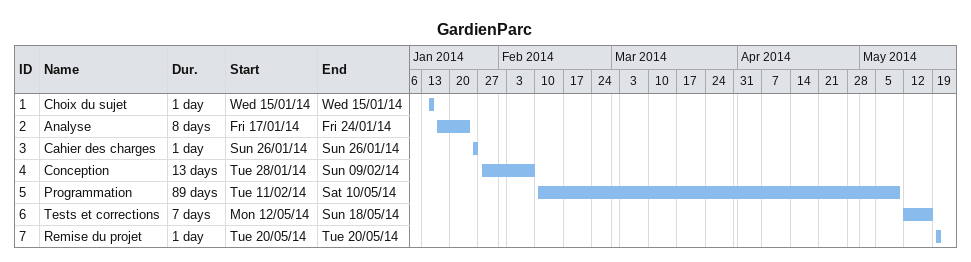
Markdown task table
GardienParc

| ID | Task | Duration | Start | Finish |
|---|---|---|---|---|
| 1 | Choix du sujet | 1d | 2014-01-15 | 2014-01-15 |
| 2 | Analyse | 8d | 2014-01-17 | 2014-01-24 |
| 3 | Cahier des charges | 1d | 2014-01-26 | 2014-01-26 |
| 4 | Conception | 13d | 2014-01-28 | 2014-02-09 |
| 5 | Programmation | 89d | 2014-02-11 | 2014-05-10 |
| 6 | Tests et corrections | 7d | 2014-05-12 | 2014-05-18 |
| 7 | Remise du projet | 1d | 2014-05-20 | 2014-05-20 |
